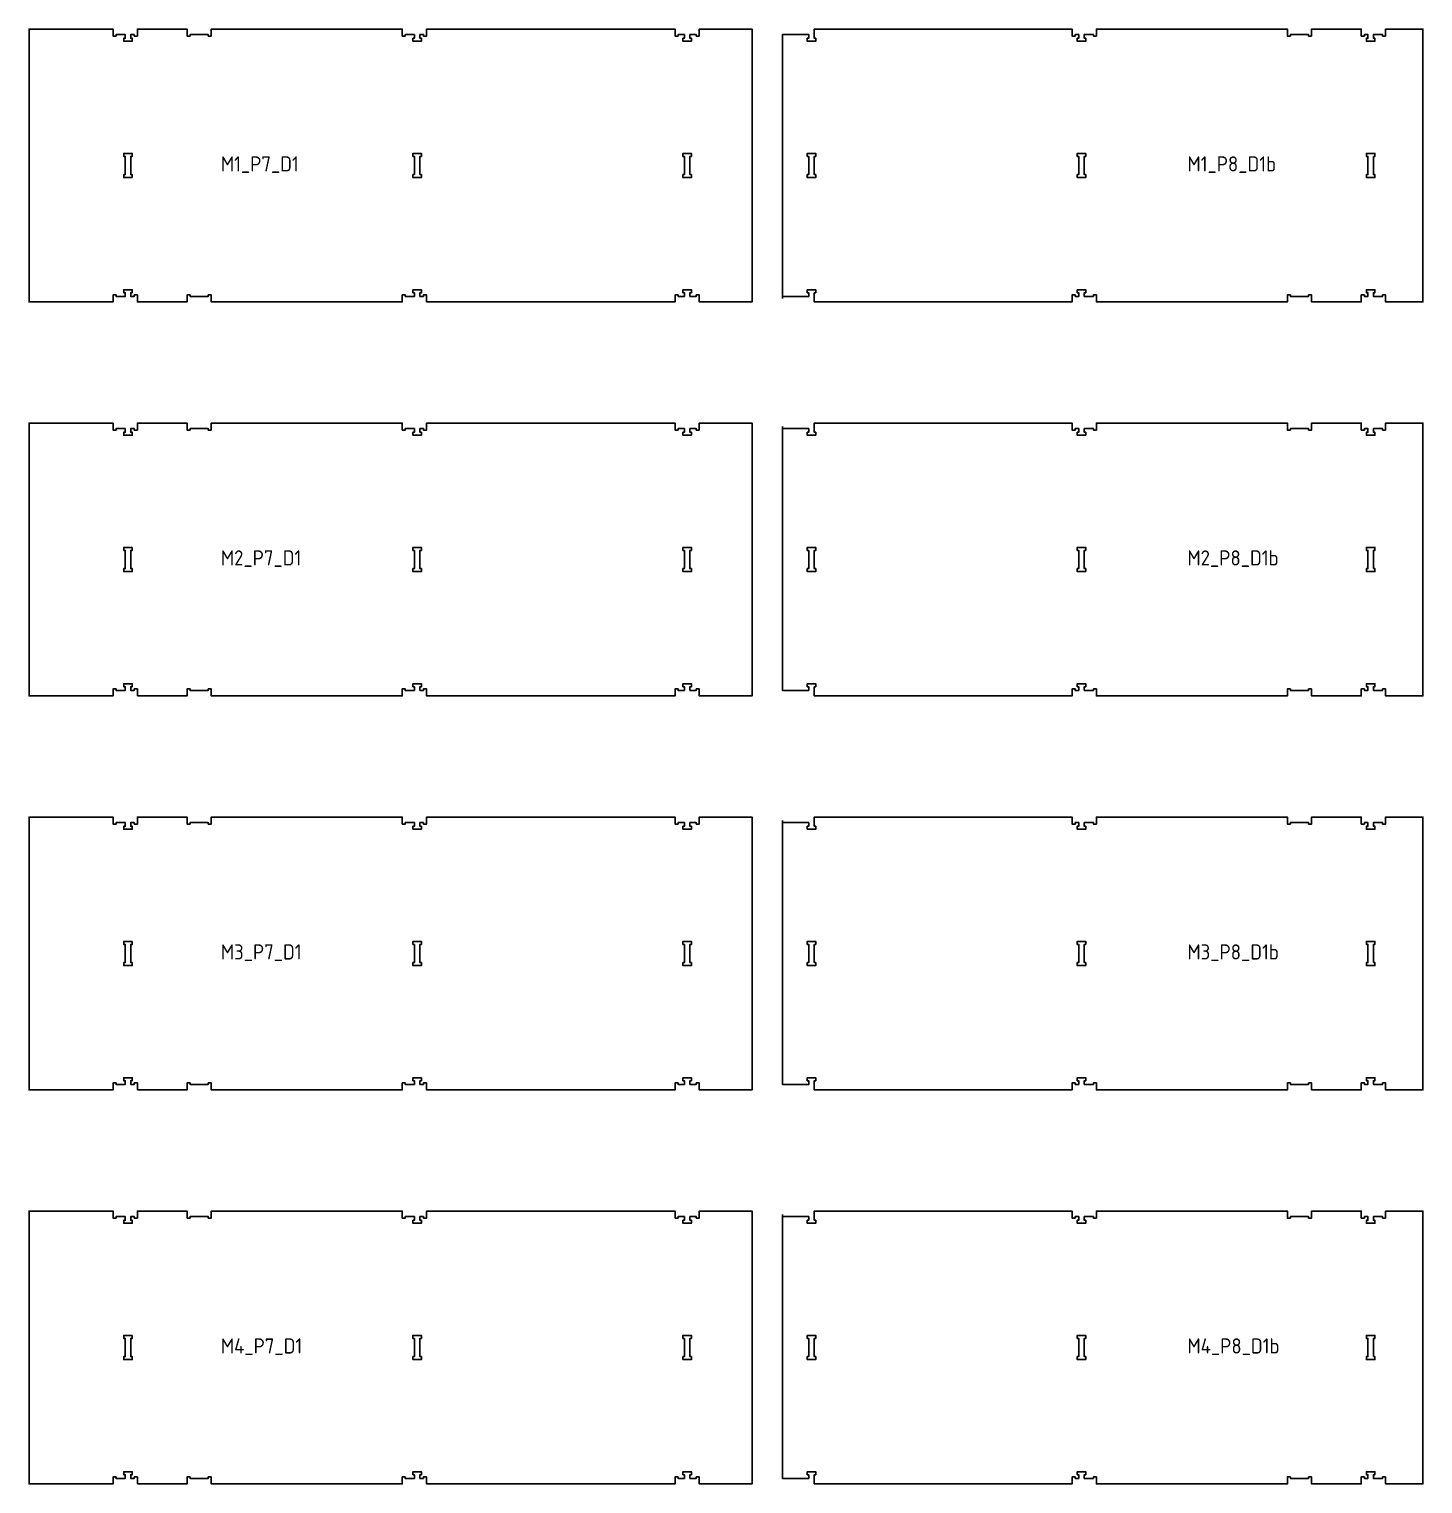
# Model space of a CAD drawing. Header units: millimetres. Extents: x -30325 to 14169, y -12596 to 6470.
# Drawn here: x -1547 to 3051, y 1520 to 6320 of the extents above; entities that cross this region are included whole.
import ezdxf

# ---------------------------------------------------------------- set-up
doc = ezdxf.new("R2010")
doc.units = ezdxf.units.MM
doc.header["$MEASUREMENT"] = 0
doc.layers.add('freeswerk_CODES', color=50, linetype='Continuous')

msp = doc.modelspace()

# ---------------------------------------------------------------- linework, layer by layer
for points in [[(-1260.1, 5443), (-1270.1, 5443), (-1270.1, 5420), (-1547.2, 5420), (-1547.2, 6320), (-1270.1, 6320), (-1270.1, 6297), (-1260.1, 6297), (-1260.1, 6302), (-1230.1, 6302), (-1230.1, 6290), (-1235.1, 6290), (-1235.1, 6280), (-1207.1, 6280), (-1207.1, 6290), (-1212.1, 6290), (-1212.1, 6302), (-1200.1, 6302)], [(-1260.1, 5443), (-1260.1, 5438), (-1230.1, 5438), (-1230.1, 5450), (-1235.1, 5450), (-1235.1, 5460), (-1207.1, 5460), (-1207.1, 5450), (-1212.1, 5450), (-1212.1, 5438), (-1200.1, 5438), (-1200.1, 5443), (-1190.1, 5443), (-1190.1, 5420), (-1026.1, 5420), (-1026.1, 5443), (-1016.1, 5443), (-1016.1, 5438), (-956.1, 5438), (-956.1, 5443), (-946.1, 5443), (-946.1, 5420), (-316.1, 5420), (-316.1, 5443), (-306.1, 5443), (-306.1, 5438), (-276.1, 5438), (-276.1, 5450), (-281.1, 5450), (-281.1, 5460), (-253.1, 5460), (-253.1, 5450), (-258.1, 5450), (-258.1, 5438), (-246.1, 5438), (-246.1, 5443), (-236.1, 5443), (-236.1, 5420), (583.9, 5420), (583.9, 5443), (593.9, 5443), (593.9, 5438), (614.9, 5438), (614.9, 5450), (609.9, 5450), (609.9, 5460), (637.9, 5460), (637.9, 5450), (632.9, 5450), (632.9, 5438), (653.9, 5438), (653.9, 5443), (663.9, 5443), (663.9, 5420), (838.1, 5420), (838.1, 6320), (663.9, 6320), (663.9, 6297), (653.9, 6297), (653.9, 6302), (632.9, 6302), (632.9, 6290), (637.9, 6290), (637.9, 6280), (609.9, 6280), (609.9, 6290), (614.9, 6290), (614.9, 6302), (593.9, 6302), (593.9, 6297), (583.9, 6297), (583.9, 6320), (-236.1, 6320), (-236.1, 6297), (-246.1, 6297), (-246.1, 6302), (-258.1, 6302), (-258.1, 6290), (-253.1, 6290), (-253.1, 6280), (-281.1, 6280), (-281.1, 6290), (-276.1, 6290), (-276.1, 6302), (-306.1, 6302), (-306.1, 6297), (-316.1, 6297), (-316.1, 6320), (-946.1, 6320), (-946.1, 6297), (-956.1, 6297), (-956.1, 6302), (-1016.1, 6302), (-1016.1, 6297), (-1026.1, 6297), (-1026.1, 6320), (-1190.1, 6320), (-1190.1, 6297), (-1200.1, 6297), (-1200.1, 6302)], [(938.1, 5438), (938.1, 5431.3)], [(938.1, 5002), (938.1, 5008.7)], [(938.1, 3702), (938.1, 3708.7)], [(938.1, 2402), (938.1, 2408.7)]]:
    msp.add_lwpolyline(points)
for points in [[(2684, 6297), (2674, 6297), (2674, 6302), (2614, 6302), (2614, 6297), (2604, 6297), (2604, 6320), (1974, 6320), (1974, 6297), (1964, 6297), (1964, 6302), (1934, 6302), (1934, 6290), (1939, 6290), (1939, 6280), (1911, 6280), (1911, 6290), (1916, 6290), (1916, 6302), (1904, 6302), (1904, 6297), (1894, 6297), (1894, 6320), (1043, 6320), (1043, 6290), (1048, 6290), (1048, 6280), (1020, 6280), (1020, 6290), (1025, 6290), (1025, 6302), (938.1, 6302), (938.1, 5438), (1025, 5438), (1025, 5450), (1020, 5450), (1020, 5460), (1048, 5460), (1048, 5450), (1043, 5450), (1043, 5420), (1894, 5420), (1894, 5443), (1904, 5443), (1904, 5438), (1916, 5438), (1916, 5450), (1911, 5450), (1911, 5460), (1939, 5460), (1939, 5450), (1934, 5450), (1934, 5438), (1964, 5438), (1964, 5443), (1974, 5443), (1974, 5420), (2604, 5420), (2604, 5443), (2614, 5443), (2614, 5438), (2674, 5438), (2674, 5443), (2684, 5443), (2684, 5420), (2848, 5420), (2848, 5443), (2858, 5443), (2858, 5438), (2870, 5438), (2870, 5450), (2865, 5450), (2865, 5460), (2893, 5460), (2893, 5450), (2888, 5450), (2888, 5438), (2918, 5438), (2918, 5443), (2928, 5443), (2928, 5420), (3051.2, 5420), (3051.2, 6320), (2928, 6320), (2928, 6297), (2918, 6297), (2918, 6302), (2888, 6302), (2888, 6290), (2893, 6290), (2893, 6280), (2865, 6280), (2865, 6290), (2870, 6290), (2870, 6302), (2858, 6302), (2858, 6297), (2848, 6297), (2848, 6320), (2684, 6320)], [(-1207.1, 5830), (-1235.1, 5830), (-1235.1, 5840), (-1230.1, 5840), (-1230.1, 5900), (-1235.1, 5900), (-1235.1, 5910), (-1207.1, 5910), (-1207.1, 5900), (-1212.1, 5900), (-1212.1, 5840), (-1207.1, 5840)], [(-276.1, 5840), (-276.1, 5900), (-281.1, 5900), (-281.1, 5910), (-253.1, 5910), (-253.1, 5900), (-258.1, 5900), (-258.1, 5840), (-253.1, 5840), (-253.1, 5830), (-281.1, 5830), (-281.1, 5840)], [(614.9, 5840), (614.9, 5900), (609.9, 5900), (609.9, 5910), (637.9, 5910), (637.9, 5900), (632.9, 5900), (632.9, 5840), (637.9, 5840), (637.9, 5830), (609.9, 5830), (609.9, 5840)], [(1020, 5840), (1025, 5840), (1025, 5900), (1020, 5900), (1020, 5910), (1048, 5910), (1048, 5900), (1043, 5900), (1043, 5840), (1048, 5840), (1048, 5830), (1020, 5830)], [(1939, 5910), (1939, 5900), (1934, 5900), (1934, 5840), (1939, 5840), (1939, 5830), (1911, 5830), (1911, 5840), (1916, 5840), (1916, 5900), (1911, 5900), (1911, 5910)], [(2888, 5900), (2893, 5900), (2893, 5910), (2865, 5910), (2865, 5900), (2870, 5900), (2870, 5840), (2865, 5840), (2865, 5830), (2893, 5830), (2893, 5840), (2888, 5840)], [(-1190.1, 4120), (-1026.1, 4120), (-1026.1, 4143), (-1016.1, 4143), (-1016.1, 4138), (-956.1, 4138), (-956.1, 4143), (-946.1, 4143), (-946.1, 4120), (-316.1, 4120), (-316.1, 4143), (-306.1, 4143), (-306.1, 4138), (-276.1, 4138), (-276.1, 4150), (-281.1, 4150), (-281.1, 4160), (-253.1, 4160), (-253.1, 4150), (-258.1, 4150), (-258.1, 4138), (-246.1, 4138), (-246.1, 4143), (-236.1, 4143), (-236.1, 4120), (583.9, 4120), (583.9, 4143), (593.9, 4143), (593.9, 4138), (614.9, 4138), (614.9, 4150), (609.9, 4150), (609.9, 4160), (637.9, 4160), (637.9, 4150), (632.9, 4150), (632.9, 4138), (653.9, 4138), (653.9, 4143), (663.9, 4143), (663.9, 4120), (838.1, 4120), (838.1, 5020), (663.9, 5020), (663.9, 4997), (653.9, 4997), (653.9, 5002), (632.9, 5002), (632.9, 4990), (637.9, 4990), (637.9, 4980), (609.9, 4980), (609.9, 4990), (614.9, 4990), (614.9, 5002), (593.9, 5002), (593.9, 4997), (583.9, 4997), (583.9, 5020), (-236.1, 5020), (-236.1, 4997), (-246.1, 4997), (-246.1, 5002), (-258.1, 5002), (-258.1, 4990), (-253.1, 4990), (-253.1, 4980), (-281.1, 4980), (-281.1, 4990), (-276.1, 4990), (-276.1, 5002), (-306.1, 5002), (-306.1, 4997), (-316.1, 4997), (-316.1, 5020), (-946.1, 5020), (-946.1, 4997), (-956.1, 4997), (-956.1, 5002), (-1016.1, 5002), (-1016.1, 4997), (-1026.1, 4997), (-1026.1, 5020), (-1190.1, 5020), (-1190.1, 4997), (-1200.1, 4997), (-1200.1, 5002), (-1212.1, 5002), (-1212.1, 4990), (-1207.1, 4990), (-1207.1, 4980), (-1235.1, 4980), (-1235.1, 4990), (-1230.1, 4990), (-1230.1, 5002), (-1260.1, 5002), (-1260.1, 4997), (-1270.1, 4997), (-1270.1, 5020), (-1547.2, 5020), (-1547.2, 4120), (-1270.1, 4120), (-1270.1, 4143), (-1260.1, 4143), (-1260.1, 4138), (-1230.1, 4138), (-1230.1, 4150), (-1235.1, 4150), (-1235.1, 4160), (-1207.1, 4160), (-1207.1, 4150), (-1212.1, 4150), (-1212.1, 4138), (-1200.1, 4138), (-1200.1, 4143), (-1190.1, 4143)], [(2684, 4143), (2674, 4143), (2674, 4138), (2614, 4138), (2614, 4143), (2604, 4143), (2604, 4120), (1974, 4120), (1974, 4143), (1964, 4143), (1964, 4138), (1934, 4138), (1934, 4150), (1939, 4150), (1939, 4160), (1911, 4160), (1911, 4150), (1916, 4150), (1916, 4138), (1904, 4138), (1904, 4143), (1894, 4143), (1894, 4120), (1043, 4120), (1043, 4150), (1048, 4150), (1048, 4160), (1020, 4160), (1020, 4150), (1025, 4150), (1025, 4138), (938.1, 4138), (938.1, 5002), (1025, 5002), (1025, 4990), (1020, 4990), (1020, 4980), (1048, 4980), (1048, 4990), (1043, 4990), (1043, 5020), (1894, 5020), (1894, 4997), (1904, 4997), (1904, 5002), (1916, 5002), (1916, 4990), (1911, 4990), (1911, 4980), (1939, 4980), (1939, 4990), (1934, 4990), (1934, 5002), (1964, 5002), (1964, 4997), (1974, 4997), (1974, 5020), (2604, 5020), (2604, 4997), (2614, 4997), (2614, 5002), (2674, 5002), (2674, 4997), (2684, 4997), (2684, 5020), (2848, 5020), (2848, 4997), (2858, 4997), (2858, 5002), (2870, 5002), (2870, 4990), (2865, 4990), (2865, 4980), (2893, 4980), (2893, 4990), (2888, 4990), (2888, 5002), (2918, 5002), (2918, 4997), (2928, 4997), (2928, 5020), (3051.2, 5020), (3051.2, 4120), (2928, 4120), (2928, 4143), (2918, 4143), (2918, 4138), (2888, 4138), (2888, 4150), (2893, 4150), (2893, 4160), (2865, 4160), (2865, 4150), (2870, 4150), (2870, 4138), (2858, 4138), (2858, 4143), (2848, 4143), (2848, 4120), (2684, 4120)], [(-1207.1, 4610), (-1235.1, 4610), (-1235.1, 4600), (-1230.1, 4600), (-1230.1, 4540), (-1235.1, 4540), (-1235.1, 4530), (-1207.1, 4530), (-1207.1, 4540), (-1212.1, 4540), (-1212.1, 4600), (-1207.1, 4600)], [(-276.1, 4600), (-276.1, 4540), (-281.1, 4540), (-281.1, 4530), (-253.1, 4530), (-253.1, 4540), (-258.1, 4540), (-258.1, 4600), (-253.1, 4600), (-253.1, 4610), (-281.1, 4610), (-281.1, 4600)], [(614.9, 4600), (614.9, 4540), (609.9, 4540), (609.9, 4530), (637.9, 4530), (637.9, 4540), (632.9, 4540), (632.9, 4600), (637.9, 4600), (637.9, 4610), (609.9, 4610), (609.9, 4600)], [(1020, 4600), (1025, 4600), (1025, 4540), (1020, 4540), (1020, 4530), (1048, 4530), (1048, 4540), (1043, 4540), (1043, 4600), (1048, 4600), (1048, 4610), (1020, 4610)], [(1939, 4530), (1939, 4540), (1934, 4540), (1934, 4600), (1939, 4600), (1939, 4610), (1911, 4610), (1911, 4600), (1916, 4600), (1916, 4540), (1911, 4540), (1911, 4530)], [(2888, 4540), (2893, 4540), (2893, 4530), (2865, 4530), (2865, 4540), (2870, 4540), (2870, 4600), (2865, 4600), (2865, 4610), (2893, 4610), (2893, 4600), (2888, 4600)], [(-1190.1, 2820), (-1026.1, 2820), (-1026.1, 2843), (-1016.1, 2843), (-1016.1, 2838), (-956.1, 2838), (-956.1, 2843), (-946.1, 2843), (-946.1, 2820), (-316.1, 2820), (-316.1, 2843), (-306.1, 2843), (-306.1, 2838), (-276.1, 2838), (-276.1, 2850), (-281.1, 2850), (-281.1, 2860), (-253.1, 2860), (-253.1, 2850), (-258.1, 2850), (-258.1, 2838), (-246.1, 2838), (-246.1, 2843), (-236.1, 2843), (-236.1, 2820), (583.9, 2820), (583.9, 2843), (593.9, 2843), (593.9, 2838), (614.9, 2838), (614.9, 2850), (609.9, 2850), (609.9, 2860), (637.9, 2860), (637.9, 2850), (632.9, 2850), (632.9, 2838), (653.9, 2838), (653.9, 2843), (663.9, 2843), (663.9, 2820), (838.1, 2820), (838.1, 3720), (663.9, 3720), (663.9, 3697), (653.9, 3697), (653.9, 3702), (632.9, 3702), (632.9, 3690), (637.9, 3690), (637.9, 3680), (609.9, 3680), (609.9, 3690), (614.9, 3690), (614.9, 3702), (593.9, 3702), (593.9, 3697), (583.9, 3697), (583.9, 3720), (-236.1, 3720), (-236.1, 3697), (-246.1, 3697), (-246.1, 3702), (-258.1, 3702), (-258.1, 3690), (-253.1, 3690), (-253.1, 3680), (-281.1, 3680), (-281.1, 3690), (-276.1, 3690), (-276.1, 3702), (-306.1, 3702), (-306.1, 3697), (-316.1, 3697), (-316.1, 3720), (-946.1, 3720), (-946.1, 3697), (-956.1, 3697), (-956.1, 3702), (-1016.1, 3702), (-1016.1, 3697), (-1026.1, 3697), (-1026.1, 3720), (-1190.1, 3720), (-1190.1, 3697), (-1200.1, 3697), (-1200.1, 3702), (-1212.1, 3702), (-1212.1, 3690), (-1207.1, 3690), (-1207.1, 3680), (-1235.1, 3680), (-1235.1, 3690), (-1230.1, 3690), (-1230.1, 3702), (-1260.1, 3702), (-1260.1, 3697), (-1270.1, 3697), (-1270.1, 3720), (-1547.2, 3720), (-1547.2, 2820), (-1270.1, 2820), (-1270.1, 2843), (-1260.1, 2843), (-1260.1, 2838), (-1230.1, 2838), (-1230.1, 2850), (-1235.1, 2850), (-1235.1, 2860), (-1207.1, 2860), (-1207.1, 2850), (-1212.1, 2850), (-1212.1, 2838), (-1200.1, 2838), (-1200.1, 2843), (-1190.1, 2843)], [(1025, 3702), (1025, 3690), (1020, 3690), (1020, 3680), (1048, 3680), (1048, 3690), (1043, 3690), (1043, 3720), (1894, 3720), (1894, 3697), (1904, 3697), (1904, 3702), (1916, 3702), (1916, 3690), (1911, 3690), (1911, 3680), (1939, 3680), (1939, 3690), (1934, 3690), (1934, 3702), (1964, 3702), (1964, 3697), (1974, 3697), (1974, 3720), (2604, 3720), (2604, 3697), (2614, 3697), (2614, 3702), (2674, 3702), (2674, 3697), (2684, 3697), (2684, 3720), (2848, 3720), (2848, 3697), (2858, 3697), (2858, 3702), (2870, 3702), (2870, 3690), (2865, 3690), (2865, 3680), (2893, 3680), (2893, 3690), (2888, 3690), (2888, 3702), (2918, 3702), (2918, 3697), (2928, 3697), (2928, 3720), (3051.2, 3720), (3051.2, 2820), (2928, 2820), (2928, 2843), (2918, 2843), (2918, 2838), (2888, 2838), (2888, 2850), (2893, 2850), (2893, 2860), (2865, 2860), (2865, 2850), (2870, 2850), (2870, 2838), (2858, 2838), (2858, 2843), (2848, 2843), (2848, 2820), (2684, 2820), (2684, 2843), (2674, 2843), (2674, 2838), (2614, 2838), (2614, 2843), (2604, 2843), (2604, 2820), (1974, 2820), (1974, 2843), (1964, 2843), (1964, 2838), (1934, 2838), (1934, 2850), (1939, 2850), (1939, 2860), (1911, 2860), (1911, 2850), (1916, 2850), (1916, 2838), (1904, 2838), (1904, 2843), (1894, 2843), (1894, 2820), (1043, 2820), (1043, 2850), (1048, 2850), (1048, 2860), (1020, 2860), (1020, 2850), (1025, 2850), (1025, 2838), (938.1, 2838), (938.1, 3702)], [(-1207.1, 3310), (-1235.1, 3310), (-1235.1, 3300), (-1230.1, 3300), (-1230.1, 3240), (-1235.1, 3240), (-1235.1, 3230), (-1207.1, 3230), (-1207.1, 3240), (-1212.1, 3240), (-1212.1, 3300), (-1207.1, 3300)], [(-276.1, 3300), (-276.1, 3240), (-281.1, 3240), (-281.1, 3230), (-253.1, 3230), (-253.1, 3240), (-258.1, 3240), (-258.1, 3300), (-253.1, 3300), (-253.1, 3310), (-281.1, 3310), (-281.1, 3300)], [(614.9, 3300), (614.9, 3240), (609.9, 3240), (609.9, 3230), (637.9, 3230), (637.9, 3240), (632.9, 3240), (632.9, 3300), (637.9, 3300), (637.9, 3310), (609.9, 3310), (609.9, 3300)], [(1020, 3300), (1025, 3300), (1025, 3240), (1020, 3240), (1020, 3230), (1048, 3230), (1048, 3240), (1043, 3240), (1043, 3300), (1048, 3300), (1048, 3310), (1020, 3310)], [(1939, 3230), (1939, 3240), (1934, 3240), (1934, 3300), (1939, 3300), (1939, 3310), (1911, 3310), (1911, 3300), (1916, 3300), (1916, 3240), (1911, 3240), (1911, 3230)], [(2888, 3240), (2893, 3240), (2893, 3230), (2865, 3230), (2865, 3240), (2870, 3240), (2870, 3300), (2865, 3300), (2865, 3310), (2893, 3310), (2893, 3300), (2888, 3300)], [(-1190.1, 1520), (-1026.1, 1520), (-1026.1, 1543), (-1016.1, 1543), (-1016.1, 1538), (-956.1, 1538), (-956.1, 1543), (-946.1, 1543), (-946.1, 1520), (-316.1, 1520), (-316.1, 1543), (-306.1, 1543), (-306.1, 1538), (-276.1, 1538), (-276.1, 1550), (-281.1, 1550), (-281.1, 1560), (-253.1, 1560), (-253.1, 1550), (-258.1, 1550), (-258.1, 1538), (-246.1, 1538), (-246.1, 1543), (-236.1, 1543), (-236.1, 1520), (583.9, 1520), (583.9, 1543), (593.9, 1543), (593.9, 1538), (614.9, 1538), (614.9, 1550), (609.9, 1550), (609.9, 1560), (637.9, 1560), (637.9, 1550), (632.9, 1550), (632.9, 1538), (653.9, 1538), (653.9, 1543), (663.9, 1543), (663.9, 1520), (838.1, 1520), (838.1, 2420), (663.9, 2420), (663.9, 2397), (653.9, 2397), (653.9, 2402), (632.9, 2402), (632.9, 2390), (637.9, 2390), (637.9, 2380), (609.9, 2380), (609.9, 2390), (614.9, 2390), (614.9, 2402), (593.9, 2402), (593.9, 2397), (583.9, 2397), (583.9, 2420), (-236.1, 2420), (-236.1, 2397), (-246.1, 2397), (-246.1, 2402), (-258.1, 2402), (-258.1, 2390), (-253.1, 2390), (-253.1, 2380), (-281.1, 2380), (-281.1, 2390), (-276.1, 2390), (-276.1, 2402), (-306.1, 2402), (-306.1, 2397), (-316.1, 2397), (-316.1, 2420), (-946.1, 2420), (-946.1, 2397), (-956.1, 2397), (-956.1, 2402), (-1016.1, 2402), (-1016.1, 2397), (-1026.1, 2397), (-1026.1, 2420), (-1190.1, 2420), (-1190.1, 2397), (-1200.1, 2397), (-1200.1, 2402), (-1212.1, 2402), (-1212.1, 2390), (-1207.1, 2390), (-1207.1, 2380), (-1235.1, 2380), (-1235.1, 2390), (-1230.1, 2390), (-1230.1, 2402), (-1260.1, 2402), (-1260.1, 2397), (-1270.1, 2397), (-1270.1, 2420), (-1547.2, 2420), (-1547.2, 1520), (-1270.1, 1520), (-1270.1, 1543), (-1260.1, 1543), (-1260.1, 1538), (-1230.1, 1538), (-1230.1, 1550), (-1235.1, 1550), (-1235.1, 1560), (-1207.1, 1560), (-1207.1, 1550), (-1212.1, 1550), (-1212.1, 1538), (-1200.1, 1538), (-1200.1, 1543), (-1190.1, 1543)], [(1025, 2402), (1025, 2390), (1020, 2390), (1020, 2380), (1048, 2380), (1048, 2390), (1043, 2390), (1043, 2420), (1894, 2420), (1894, 2397), (1904, 2397), (1904, 2402), (1916, 2402), (1916, 2390), (1911, 2390), (1911, 2380), (1939, 2380), (1939, 2390), (1934, 2390), (1934, 2402), (1964, 2402), (1964, 2397), (1974, 2397), (1974, 2420), (2604, 2420), (2604, 2397), (2614, 2397), (2614, 2402), (2674, 2402), (2674, 2397), (2684, 2397), (2684, 2420), (2848, 2420), (2848, 2397), (2858, 2397), (2858, 2402), (2870, 2402), (2870, 2390), (2865, 2390), (2865, 2380), (2893, 2380), (2893, 2390), (2888, 2390), (2888, 2402), (2918, 2402), (2918, 2397), (2928, 2397), (2928, 2420), (3051.2, 2420), (3051.2, 1520), (2928, 1520), (2928, 1543), (2918, 1543), (2918, 1538), (2888, 1538), (2888, 1550), (2893, 1550), (2893, 1560), (2865, 1560), (2865, 1550), (2870, 1550), (2870, 1538), (2858, 1538), (2858, 1543), (2848, 1543), (2848, 1520), (2684, 1520), (2684, 1543), (2674, 1543), (2674, 1538), (2614, 1538), (2614, 1543), (2604, 1543), (2604, 1520), (1974, 1520), (1974, 1543), (1964, 1543), (1964, 1538), (1934, 1538), (1934, 1550), (1939, 1550), (1939, 1560), (1911, 1560), (1911, 1550), (1916, 1550), (1916, 1538), (1904, 1538), (1904, 1543), (1894, 1543), (1894, 1520), (1043, 1520), (1043, 1550), (1048, 1550), (1048, 1560), (1020, 1560), (1020, 1550), (1025, 1550), (1025, 1538), (938.1, 1538), (938.1, 2402)], [(-1207.1, 2010), (-1235.1, 2010), (-1235.1, 2000), (-1230.1, 2000), (-1230.1, 1940), (-1235.1, 1940), (-1235.1, 1930), (-1207.1, 1930), (-1207.1, 1940), (-1212.1, 1940), (-1212.1, 2000), (-1207.1, 2000)], [(-276.1, 2000), (-276.1, 1940), (-281.1, 1940), (-281.1, 1930), (-253.1, 1930), (-253.1, 1940), (-258.1, 1940), (-258.1, 2000), (-253.1, 2000), (-253.1, 2010), (-281.1, 2010), (-281.1, 2000)], [(614.9, 2000), (614.9, 1940), (609.9, 1940), (609.9, 1930), (637.9, 1930), (637.9, 1940), (632.9, 1940), (632.9, 2000), (637.9, 2000), (637.9, 2010), (609.9, 2010), (609.9, 2000)], [(1020, 2000), (1025, 2000), (1025, 1940), (1020, 1940), (1020, 1930), (1048, 1930), (1048, 1940), (1043, 1940), (1043, 2000), (1048, 2000), (1048, 2010), (1020, 2010)], [(1939, 1930), (1939, 1940), (1934, 1940), (1934, 2000), (1939, 2000), (1939, 2010), (1911, 2010), (1911, 2000), (1916, 2000), (1916, 1940), (1911, 1940), (1911, 1930)], [(2888, 1940), (2893, 1940), (2893, 1930), (2865, 1930), (2865, 1940), (2870, 1940), (2870, 2000), (2865, 2000), (2865, 2010), (2893, 2010), (2893, 2000), (2888, 2000)]]:
    msp.add_lwpolyline(points, close=True)

# ---------------------------------------------------------------- texts
at = {"layer": 'freeswerk_CODES', "char_height": 50, "attachment_point": 1}
for s, insert in [('{\\Fiso|c0;M1_P7_D1}', (-914.6, 5900.2)), ('{\\Fiso|c0;M1_P8_D1b}', (2274.2, 5900.2)), ('{\\Fiso|c0;M2_P7_D1}', (-914.6, 4600.2)), ('{\\Fiso|c0;M2_P8_D1b}', (2274.2, 4600.2)), ('{\\Fiso|c0;M3_P7_D1}', (-914.6, 3300.2)), ('{\\Fiso|c0;M3_P8_D1b}', (2274.2, 3300.2)), ('{\\Fiso|c0;M4_P7_D1}', (-914.6, 2000.2)), ('{\\Fiso|c0;M4_P8_D1b}', (2274.2, 2000.2))]:
    msp.add_mtext_dynamic_manual_height_columns(s, width=318.081, gutter_width=1456.3, heights=[0], dxfattribs=dict(at, insert=insert))

doc.saveas('drawing.dxf')
